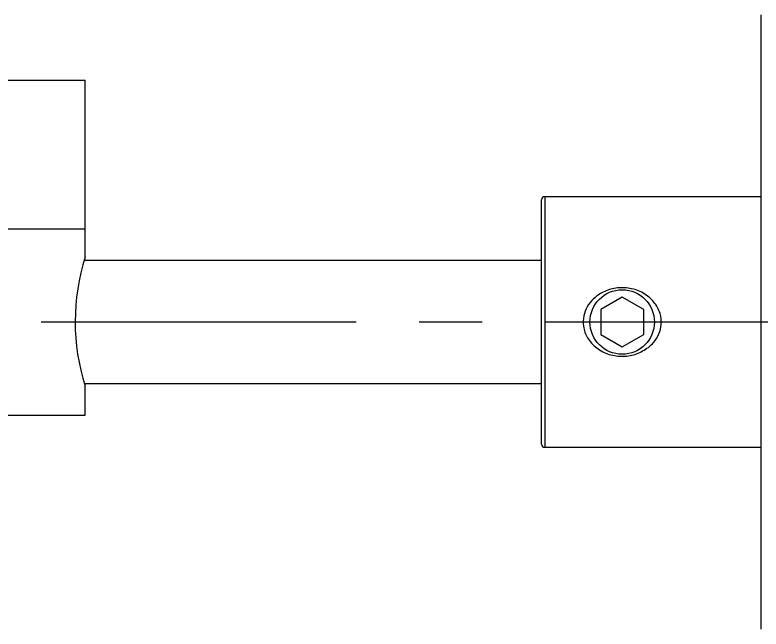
# Model space of a CAD drawing. Header units: millimetres. Extents: x 6110 to 6704, y -2661 to -1821.
# Drawn here: x 6580.65 to 6595.69, y -2171.94 to -2159.56 of the extents above; entities that cross this region are included whole.
import ezdxf

# ---------------------------------------------------------------- set-up
doc = ezdxf.new("R2010")
doc.units = ezdxf.units.MM
doc.header["$LTSCALE"] = 0.1
doc.linetypes.add('CENTERX2', pattern=[101.6, 63.5, -12.7, 12.7, -12.7])
doc.layers.get('0').update_dxf_attribs({"lineweight": 15})
doc.layers.add('CENTER', color=1, linetype='CENTERX2')

msp = doc.modelspace()

# ---------------------------------------------------------------- linework, layer by layer
at = {"linetype": 'Continuous', "lineweight": 25}
for p, q in [((6595.6918, -2165.7498), (6595.6918, -2159.5623)), ((6579.3737, -2160.8748), (6582.0668, -2160.8748)), ((6582.0668, -2163.8748), (6582.0668, -2160.8748)), ((6591.2668, -2165.7498), (6591.2668, -2163.2873)), ((6595.6918, -2163.2248), (6591.3293, -2163.2248)), ((6591.3293, -2163.2248), (6591.3293, -2165.7498)), ((6573.6168, -2163.8748), (6582.0668, -2163.8748)), ((6582.0668, -2164.4373), (6582.0668, -2163.8748)), ((6591.2668, -2164.5123), (6582.0444, -2164.5123)), ((6592.8918, -2165.2498), (6592.4588, -2165.4998)), ((6593.3248, -2165.4998), (6592.8918, -2165.2498)), ((6592.4588, -2165.4998), (6592.4588, -2165.9998)), ((6593.3248, -2165.9998), (6593.3248, -2165.4998)), ((6591.2668, -2168.2123), (6591.2668, -2165.7498)), ((6591.3293, -2165.7498), (6591.3293, -2168.2748)), ((6595.6918, -2171.9373), (6595.6918, -2165.7498)), ((6592.4588, -2165.9998), (6592.8918, -2166.2498)), ((6592.8918, -2166.2498), (6593.3248, -2165.9998)), ((6582.0446, -2166.9873), (6591.2668, -2166.9873)), ((6582.0668, -2167.6248), (6582.0668, -2167.0445)), ((6573.6168, -2167.6248), (6582.0668, -2167.6248)), ((6591.3293, -2168.2748), (6595.6918, -2168.2748))]:
    msp.add_line(p, q, dxfattribs=at)
msp.add_circle((6592.8918, -2165.7498), 0.65, dxfattribs=at)
for centre, radius, start, end in [((6591.3293, -2163.2873), 0.0625, 90, 180), ((6586.1809, -2165.7496), 4.3183, 162.30877, 197.4498), ((6591.3293, -2168.2123), 0.0625, 180, 270)]:
    msp.add_arc(centre, radius, start, end, dxfattribs=at)
msp.add_open_spline([(6593.4202, -2166.261), (6593.3436, -2166.3102), (6593.1901, -2166.4088), (6592.9093, -2166.4547), (6592.6258, -2166.4167), (6592.3696, -2166.2872), (6592.184, -2166.0858), (6592.0978, -2165.8508), (6592.1049, -2165.6284), (6592.1799, -2165.4342), (6592.3149, -2165.2655), (6592.5127, -2165.1306), (6592.7672, -2165.0529), (6593.0513, -2165.0573), (6593.3233, -2165.1535), (6593.5401, -2165.331), (6593.6654, -2165.5592), (6593.6907, -2165.7905), (6593.6388, -2165.9946), (6593.5424, -2166.152), (6593.4563, -2166.2288), (6593.4202, -2166.261)], degree=3, knots=[0, 0, 0, 0, 0.0587059, 0.1177374, 0.1792337, 0.240867, 0.300562, 0.3535611, 0.3987326, 0.441152, 0.486273, 0.5373813, 0.594859, 0.6558802, 0.7175935, 0.7784737, 0.8345404, 0.8823002, 0.9250273, 0.9686142, 1, 1, 1, 1], dxfattribs=at)
at = {"layer": 'CENTER'}
msp.add_line((6571.0199, -2165.7496), (6610.0048, -2165.7496), dxfattribs=at)

doc.saveas('drawing.dxf')
